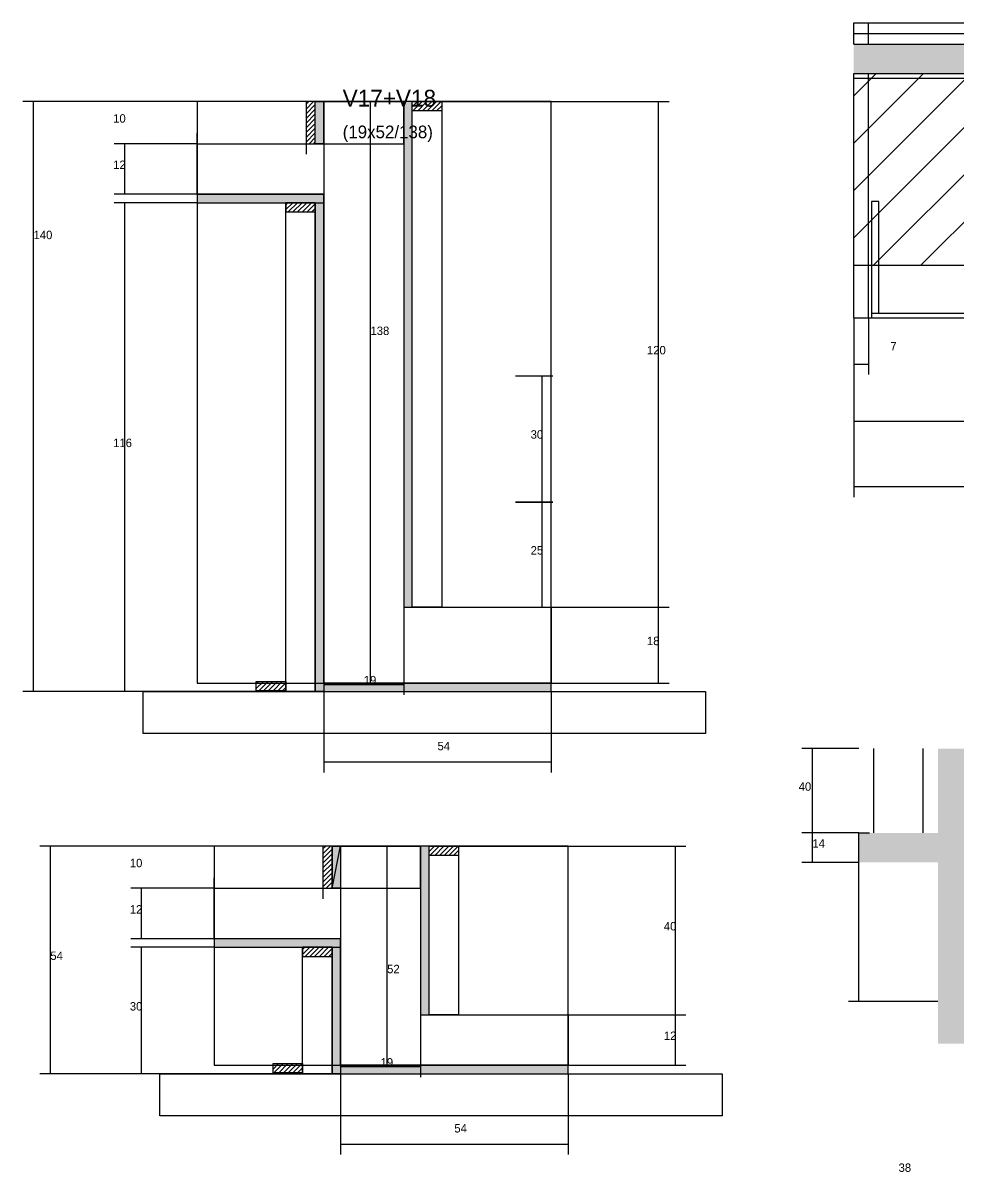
# Model space of a CAD drawing. Header units: metres. Extents: x -6844 to -4257, y 8505 to 9842.
# Drawn here: x -5558 to -5114, y 9255 to 9800 of the extents above; entities that cross this region are included whole.
import ezdxf

# ---------------------------------------------------------------- set-up
doc = ezdxf.new("R2010")
doc.units = ezdxf.units.M
for name, color, linetype in [('CONCRETO', 251, 'Continuous'), ('COTA', 241, 'Continuous'), ('Cota Seção (2x)', 4, 'Continuous'), ('Hachura', 253, 'Continuous'), ('Madeira', 126, 'Continuous'), ('Painéis', 200, 'Continuous'), ('SARR_2.2x7', 40, 'Continuous'), ('SARR_3.5x7', 81, 'Continuous'), ('Texto Seção', 7, 'Continuous')]:
    doc.layers.add(name, color=color, linetype=linetype)

msp = doc.modelspace()

# ---------------------------------------------------------------- hatches: boundary and pattern name
at = {"layer": 'COTA'}
h = msp.add_hatch(dxfattribs=at)
h.set_pattern_fill('AR-CONC', scale=0.03)
h.paths.add_polyline_path([(-4302.9, 9776.4), (-4302.9, 9790.4), (-5163.9, 9790.4), (-5163.9, 9776.4)])
h = msp.add_hatch(dxfattribs=at)
h.set_pattern_fill('AR-CONC', scale=0.03)
h.paths.add_polyline_path([(-4338.4, 9336), (-5104.9, 9336), (-5104.9, 9456), (-5123.9, 9456), (-5123.9, 9416), (-5161.4, 9416), (-5161.4, 9402), (-5123.9, 9402), (-5123.9, 9316), (-4338.4, 9316)])
at = {"layer": 'Hachura'}
h = msp.add_hatch(dxfattribs=at)
h.set_pattern_fill('ANSI31', scale=5)
h.paths.add_polyline_path([(-4919.9, 9685.4), (-4919.9, 9776.4), (-5163.9, 9776.4), (-5163.9, 9685.4)])
h = msp.add_hatch(dxfattribs=at)
h.set_pattern_fill('ANSI31', scale=0.5)
h.paths.add_polyline_path([(-5419.4, 9763.1), (-5423.8, 9763.1), (-5423.8, 9763.1), (-5423.8, 9743.1), (-5423.8, 9743.1), (-5419.4, 9743.1), (-5419.4, 9743.1), (-5419.4, 9763.1)])
h = msp.add_hatch(color=8, dxfattribs=at)
h.dxf.hatch_style = 1
h.paths.add_polyline_path([(-5419.4, 9763.1), (-5415.4, 9763.1), (-5415.4, 9763.1), (-5415.4, 9743.1), (-5415.4, 9743.1), (-5419.4, 9743.1), (-5419.4, 9743.1), (-5419.4, 9763.1)])
h = msp.add_hatch(color=8, dxfattribs=at)
h.dxf.hatch_style = 1
h.paths.add_polyline_path([(-5377.4, 9523.1), (-5373.4, 9523.1), (-5373.4, 9763.1), (-5377.4, 9763.1)])
h = msp.add_hatch(dxfattribs=at)
h.set_pattern_fill('ANSI31', scale=0.5)
h.paths.add_polyline_path([(-5359.4, 9763.1), (-5359.4, 9758.7), (-5359.4, 9758.7), (-5373.4, 9758.7), (-5373.4, 9758.7), (-5373.4, 9763.1), (-5373.4, 9763.1), (-5359.4, 9763.1)])
h = msp.add_hatch(color=8, dxfattribs=at)
h.dxf.hatch_style = 1
h.paths.add_polyline_path([(-5415.4, 9715.1), (-5415.4, 9719.1), (-5415.4, 9719.1), (-5475.4, 9719.1), (-5475.4, 9719.1), (-5475.4, 9715.1), (-5475.4, 9715.1), (-5415.4, 9715.1)])
h = msp.add_hatch(dxfattribs=at)
h.set_pattern_fill('ANSI31', scale=0.5)
h.paths.add_polyline_path([(-5433.4, 9715.1), (-5433.4, 9710.7), (-5433.4, 9710.7), (-5419.4, 9710.7), (-5419.4, 9710.7), (-5419.4, 9715.1), (-5419.4, 9715.1), (-5433.4, 9715.1)])
h = msp.add_hatch(color=8, dxfattribs=at)
h.dxf.hatch_style = 1
h.paths.add_polyline_path([(-5415.4, 9715.1), (-5419.4, 9715.1), (-5419.4, 9483.1), (-5415.4, 9483.1)])
h = msp.add_hatch(dxfattribs=at)
h.set_pattern_fill('ANSI31', scale=0.5)
h.paths.add_polyline_path([(-5447.4, 9483.5), (-5447.4, 9487.9), (-5447.4, 9487.9), (-5433.4, 9487.9), (-5433.4, 9487.9), (-5433.4, 9483.5), (-5433.4, 9483.5), (-5447.4, 9483.5)])
h = msp.add_hatch(color=8, dxfattribs=at)
h.dxf.hatch_style = 1
h.paths.add_polyline_path([(-5307.4, 9483.1), (-5307.4, 9487.1), (-5307.4, 9487.1), (-5415.4, 9487.1), (-5415.4, 9487.1), (-5415.4, 9483.1), (-5415.4, 9483.1), (-5307.4, 9483.1)])
h = msp.add_hatch(dxfattribs=at)
h.set_pattern_fill('ANSI31', scale=0.5)
h.paths.add_polyline_path([(-5411.4, 9409.7), (-5415.8, 9409.7), (-5415.8, 9409.7), (-5415.8, 9389.7), (-5415.8, 9389.7), (-5411.4, 9389.7), (-5411.4, 9389.7), (-5411.4, 9409.7)])
h = msp.add_hatch(color=8, dxfattribs=at)
h.dxf.hatch_style = 1
h.paths.add_polyline_path([(-5411.4, 9409.7), (-5407.4, 9409.7), (-5407.4, 9409.7), (-5407.4, 9389.7), (-5407.4, 9389.7), (-5411.4, 9389.7), (-5411.4, 9389.7), (-5411.4, 9409.7)])
h = msp.add_hatch(color=8, dxfattribs=at)
h.dxf.hatch_style = 1
h.paths.add_polyline_path([(-5369.4, 9329.7), (-5365.4, 9329.7), (-5365.4, 9409.7), (-5369.4, 9409.7)])
h = msp.add_hatch(dxfattribs=at)
h.set_pattern_fill('ANSI31', scale=0.5)
h.paths.add_polyline_path([(-5351.4, 9409.7), (-5351.4, 9405.3), (-5351.4, 9405.3), (-5365.4, 9405.3), (-5365.4, 9405.3), (-5365.4, 9409.7), (-5365.4, 9409.7), (-5351.4, 9409.7)])
h = msp.add_hatch(color=8, dxfattribs=at)
h.dxf.hatch_style = 1
h.paths.add_polyline_path([(-5407.4, 9361.7), (-5407.4, 9365.7), (-5407.4, 9365.7), (-5467.4, 9365.7), (-5467.4, 9365.7), (-5467.4, 9361.7), (-5467.4, 9361.7), (-5407.4, 9361.7)])
h = msp.add_hatch(dxfattribs=at)
h.set_pattern_fill('ANSI31', scale=0.5)
h.paths.add_polyline_path([(-5425.4, 9361.7), (-5425.4, 9357.3), (-5425.4, 9357.3), (-5411.4, 9357.3), (-5411.4, 9357.3), (-5411.4, 9361.7), (-5411.4, 9361.7), (-5425.4, 9361.7)])
h = msp.add_hatch(color=8, dxfattribs=at)
h.dxf.hatch_style = 1
h.paths.add_polyline_path([(-5407.4, 9361.7), (-5411.4, 9361.7), (-5411.4, 9301.7), (-5407.4, 9301.7)])
h = msp.add_hatch(dxfattribs=at)
h.set_pattern_fill('ANSI31', scale=0.5)
h.paths.add_polyline_path([(-5439.4, 9302.1), (-5439.4, 9306.5), (-5439.4, 9306.5), (-5425.4, 9306.5), (-5425.4, 9306.5), (-5425.4, 9302.1), (-5425.4, 9302.1), (-5439.4, 9302.1)])
h = msp.add_hatch(color=8, dxfattribs=at)
h.dxf.hatch_style = 1
h.paths.add_polyline_path([(-5299.4, 9301.7), (-5299.4, 9305.7), (-5299.4, 9305.7), (-5407.4, 9305.7), (-5407.4, 9305.7), (-5407.4, 9301.7), (-5407.4, 9301.7), (-5299.4, 9301.7)])

# ---------------------------------------------------------------- linework, layer by layer
at = {"layer": 'CONCRETO'}
for points in [[(-5377.4, 9763.1), (-5377.4, 9523.1), (-5307.4, 9523.1), (-5307.4, 9487.1), (-5307.4, 9487.1), (-5307.4, 9487.1), (-5415.4, 9487.1), (-5415.4, 9719.1), (-5475.4, 9719.1), (-5475.4, 9743.1), (-5415.4, 9743.1)], [(-5415.4, 9743.1), (-5415.4, 9753.1), (-5415.4, 9763.1), (-5377.4, 9763.1)], [(-5369.4, 9409.7), (-5369.4, 9329.7), (-5299.4, 9329.7), (-5299.4, 9305.7), (-5299.4, 9305.7), (-5299.4, 9305.7), (-5407.4, 9305.7), (-5407.4, 9365.7), (-5467.4, 9365.7), (-5467.4, 9389.7), (-5407.4, 9389.7)], [(-5407.4, 9389.7), (-5411.4, 9389.7), (-5407.4, 9409.7), (-5369.4, 9409.7)]]:
    msp.add_lwpolyline(points, dxfattribs=at)
for points in [[(-5475.4, 9487.1), (-5307.4, 9487.1), (-5307.4, 9763.1), (-5475.4, 9763.1)], [(-5415.4, 9743.1), (-5377.4, 9743.1), (-5377.4, 9763.1), (-5415.4, 9763.1)], [(-5467.4, 9305.7), (-5299.4, 9305.7), (-5299.4, 9409.7), (-5467.4, 9409.7)], [(-5411.4, 9389.7), (-5369.4, 9389.7), (-5369.4, 9409.7), (-5411.4, 9409.7)]]:
    msp.add_lwpolyline(points, close=True, dxfattribs=at)
at = {"layer": 'COTA'}
for p, q in [((-5423.8, 9763.1), (-5558.1, 9763.1)), ((-5553.1, 9483.1), (-5553.1, 9763.1)), ((-5423.8, 9763.1), (-5423.8, 9738.1)), ((-5359.4, 9763.1), (-5251.5, 9763.1)), ((-5256.5, 9523.1), (-5256.5, 9763.1)), ((-5475.4, 9743.1), (-5475.4, 9748.1)), ((-5475.4, 9743.1), (-5514.8, 9743.1)), ((-5509.8, 9719.1), (-5509.8, 9743.1)), ((-5475.4, 9743.1), (-5423.8, 9743.1)), ((-5475.4, 9719.1), (-5514.8, 9719.1)), ((-5475.4, 9715.1), (-5514.8, 9715.1)), ((-5509.8, 9483.1), (-5509.8, 9715.1)), ((-5163.9, 9660.4), (-5163.9, 9606.4)), ((-5163.9, 9660.4), (-5163.9, 9575.4)), ((-5163.9, 9660.4), (-5163.9, 9633.5)), ((-5156.9, 9660.4), (-5156.9, 9633.5)), ((-5163.9, 9638.5), (-5156.9, 9638.5)), ((-5324.4, 9633), (-5306.7, 9633)), ((-5311.7, 9573.1), (-5311.7, 9633)), ((-5163.9, 9611.4), (-4919.9, 9611.4)), ((-5163.9, 9580.4), (-4302.9, 9580.4)), ((-5324.4, 9573.1), (-5306.7, 9573.1)), ((-5324.4, 9573), (-5306.7, 9573)), ((-5311.7, 9523.1), (-5311.7, 9573)), ((-5324.4, 9523.1), (-5306.7, 9523.1)), ((-5307.4, 9523.1), (-5251.5, 9523.1)), ((-5307.4, 9523.1), (-5251.5, 9523.1)), ((-5256.5, 9487.1), (-5256.5, 9523.1)), ((-5307.4, 9487.1), (-5251.5, 9487.1)), ((-5433.4, 9483.1), (-5558.1, 9483.1)), ((-5433.4, 9483.1), (-5514.8, 9483.1)), ((-5415.4, 9483.1), (-5415.4, 9444.7)), ((-5307.4, 9483.1), (-5307.4, 9444.7)), ((-5161.4, 9456), (-5188.5, 9456)), ((-5183.5, 9416), (-5183.5, 9456)), ((-5415.4, 9449.7), (-5307.4, 9449.7)), ((-5161.4, 9416), (-5188.5, 9416)), ((-5161.4, 9416), (-5188.5, 9416)), ((-5183.5, 9402), (-5183.5, 9416)), ((-5161.4, 9336), (-5161.4, 9416)), ((-5161.4, 9416), (-5156.4, 9416)), ((-5415.8, 9409.7), (-5550.1, 9409.7)), ((-5545.1, 9301.7), (-5545.1, 9409.7)), ((-5415.8, 9409.7), (-5415.8, 9384.7)), ((-5351.4, 9409.7), (-5243.5, 9409.7)), ((-5248.5, 9329.7), (-5248.5, 9409.7)), ((-5161.4, 9402), (-5188.5, 9402)), ((-5467.4, 9389.7), (-5467.4, 9394.7)), ((-5467.4, 9389.7), (-5506.9, 9389.7)), ((-5501.9, 9365.7), (-5501.9, 9389.7)), ((-5467.4, 9389.7), (-5415.8, 9389.7)), ((-5467.4, 9365.7), (-5506.9, 9365.7)), ((-5467.4, 9361.7), (-5506.9, 9361.7)), ((-5501.9, 9301.7), (-5501.9, 9361.7)), ((-5123.9, 9336), (-5166.4, 9336)), ((-5299.4, 9329.7), (-5243.5, 9329.7)), ((-5299.4, 9329.7), (-5243.5, 9329.7)), ((-5248.5, 9305.7), (-5248.5, 9329.7)), ((-5299.4, 9305.7), (-5243.5, 9305.7)), ((-5425.4, 9301.7), (-5550.1, 9301.7)), ((-5425.4, 9301.7), (-5506.9, 9301.7)), ((-5407.4, 9301.7), (-5407.4, 9263.3)), ((-5299.4, 9301.7), (-5299.4, 9263.3)), ((-5407.4, 9268.3), (-5299.4, 9268.3))]:
    msp.add_line(p, q, dxfattribs=at)
at = {"layer": 'Cota Seção (2x)'}
for p, q in [((-5415.4, 9763.1), (-5388.2, 9763.1)), ((-5415.4, 9763.1), (-5415.4, 9481.5)), ((-5393.2, 9487.1), (-5393.2, 9763.1)), ((-5377.4, 9763.1), (-5377.4, 9481.5)), ((-5415.4, 9487.1), (-5388.2, 9487.1)), ((-5415.4, 9486.5), (-5377.4, 9486.5)), ((-5407.4, 9409.7), (-5380.3, 9409.7)), ((-5407.4, 9409.7), (-5407.4, 9300.1)), ((-5385.3, 9305.7), (-5385.3, 9409.7)), ((-5369.4, 9409.7), (-5369.4, 9300.1)), ((-5407.4, 9305.7), (-5380.3, 9305.7)), ((-5407.4, 9305.1), (-5369.4, 9305.1))]:
    msp.add_line(p, q, dxfattribs=at)
at = {"layer": 'Madeira'}
for points in [[(-5419.4, 9763.1), (-5423.8, 9763.1), (-5423.8, 9743.1), (-5419.4, 9743.1)], [(-5359.4, 9763.1), (-5359.4, 9758.7), (-5373.4, 9758.7), (-5373.4, 9763.1)], [(-5359.4, 9523.1), (-5373.4, 9523.1), (-5373.4, 9763.1), (-5359.4, 9763.1)], [(-5433.4, 9715.1), (-5433.4, 9710.7), (-5419.4, 9710.7), (-5419.4, 9715.1)], [(-5433.4, 9715.1), (-5419.4, 9715.1), (-5419.4, 9483.1), (-5433.4, 9483.1)], [(-5447.4, 9483.5), (-5447.4, 9487.9), (-5433.4, 9487.9), (-5433.4, 9483.5)], [(-5234.2, 9463.1), (-5501.1, 9463.1), (-5501.1, 9483.1), (-5234.2, 9483.1)], [(-5411.4, 9409.7), (-5415.8, 9409.7), (-5415.8, 9389.7), (-5411.4, 9389.7)], [(-5351.4, 9409.7), (-5351.4, 9405.3), (-5365.4, 9405.3), (-5365.4, 9409.7)], [(-5351.4, 9329.7), (-5365.4, 9329.7), (-5365.4, 9409.7), (-5351.4, 9409.7)], [(-5425.4, 9361.7), (-5425.4, 9357.3), (-5411.4, 9357.3), (-5411.4, 9361.7)], [(-5425.4, 9361.7), (-5411.4, 9361.7), (-5411.4, 9301.7), (-5425.4, 9301.7)], [(-5439.4, 9302.1), (-5439.4, 9306.5), (-5425.4, 9306.5), (-5425.4, 9302.1)], [(-5226.3, 9281.7), (-5493.2, 9281.7), (-5493.2, 9301.7), (-5226.3, 9301.7)]]:
    msp.add_lwpolyline(points, close=True, dxfattribs=at)
at = {"layer": 'Painéis'}
for p, q in [((-5163.9, 9800.4), (-4302.9, 9800.4)), ((-5163.9, 9790.4), (-5163.9, 9800.4)), ((-5163.9, 9790.4), (-4302.9, 9790.4)), ((-5163.9, 9776.4), (-4302.9, 9776.4)), ((-5163.9, 9660.4), (-5163.9, 9776.4)), ((-5475.4, 9719.1), (-5415.4, 9719.1)), ((-5163.9, 9685.4), (-4431.9, 9685.4)), ((-5163.9, 9660.4), (-4329.4, 9660.4))]:
    msp.add_line(p, q, dxfattribs=at)
for points in [[(-5419.4, 9763.1), (-5415.4, 9763.1), (-5415.4, 9743.1), (-5419.4, 9743.1)], [(-5373.4, 9763.1), (-5377.4, 9763.1), (-5377.4, 9523.1), (-5373.4, 9523.1)], [(-5415.4, 9715.1), (-5415.4, 9719.1), (-5475.4, 9719.1), (-5475.4, 9715.1)], [(-5419.4, 9715.1), (-5415.4, 9715.1), (-5415.4, 9483.1), (-5419.4, 9483.1)], [(-5307.4, 9483.1), (-5307.4, 9487.1), (-5415.4, 9487.1), (-5415.4, 9483.1)], [(-5411.4, 9409.7), (-5407.4, 9409.7), (-5407.4, 9389.7), (-5411.4, 9389.7)], [(-5365.4, 9409.7), (-5369.4, 9409.7), (-5369.4, 9329.7), (-5365.4, 9329.7)], [(-5407.4, 9361.7), (-5407.4, 9365.7), (-5467.4, 9365.7), (-5467.4, 9361.7)], [(-5411.4, 9361.7), (-5407.4, 9361.7), (-5407.4, 9301.7), (-5411.4, 9301.7)], [(-5299.4, 9301.7), (-5299.4, 9305.7), (-5407.4, 9305.7), (-5407.4, 9301.7)]]:
    msp.add_lwpolyline(points, close=True, dxfattribs=at)
at = {"layer": 'SARR_2.2x7'}
for p, q in [((-5156.9, 9790.4), (-5156.9, 9800.4)), ((-5163.9, 9795.4), (-4919.9, 9795.4)), ((-5163.9, 9774.2), (-4919.9, 9774.2)), ((-5156.9, 9660.4), (-5156.9, 9776.4)), ((-5155.4, 9662.6), (-4928.4, 9662.6)), ((-5154.4, 9416), (-5154.4, 9456)), ((-5130.9, 9416), (-5130.9, 9456))]:
    msp.add_line(p, q, dxfattribs=at)
at = {"layer": 'SARR_3.5x7'}
msp.add_lwpolyline([(-5151.9, 9662.6), (-5151.9, 9715.6), (-5155.4, 9715.6), (-5155.4, 9660.4)], dxfattribs=at)

# ---------------------------------------------------------------- texts
at = {"layer": 'COTA'}
for s, p in [('10', (-5515.3, 9753.1)), ('12', (-5515.3, 9731.1)), ('140', (-5553.1, 9697.8)), ('7', (-5146.5, 9645)), ('120', (-5262, 9643.1)), ('30', (-5317.2, 9603.1)), ('116', (-5515.3, 9599.1)), ('25', (-5317.2, 9548.1)), ('18', (-5262, 9505.1)), ('54', (-5361.4, 9455.2)), ('40', (-5190, 9436)), ('14', (-5183.5, 9409)), ('10', (-5507.4, 9399.7)), ('12', (-5507.4, 9377.7)), ('40', (-5254, 9369.7)), ('54', (-5545.1, 9355.7)), ('30', (-5507.4, 9331.7)), ('12', (-5254, 9317.7)), ('54', (-5353.4, 9273.8)), ('38', (-5142.6, 9255.1))]:
    msp.add_text(s, height=4, dxfattribs=at).set_placement(p)
at = {"layer": 'Cota Seção (2x)'}
for s, p in [('138', (-5393.2, 9652.3)), ('19', (-5396.4, 9486.5)), ('52', (-5385.3, 9349.4)), ('19', (-5388.4, 9305.1))]:
    msp.add_text(s, height=4, dxfattribs=at).set_placement(p)
at = {"layer": 'Texto Seção'}
for s, height, p in [('V17+V18', 8, (-5406.4, 9760.7)), ('(19x52/138)', 6, (-5406.4, 9745.7))]:
    msp.add_text(s, height=height, dxfattribs=at).set_placement(p)

doc.saveas('drawing.dxf')
